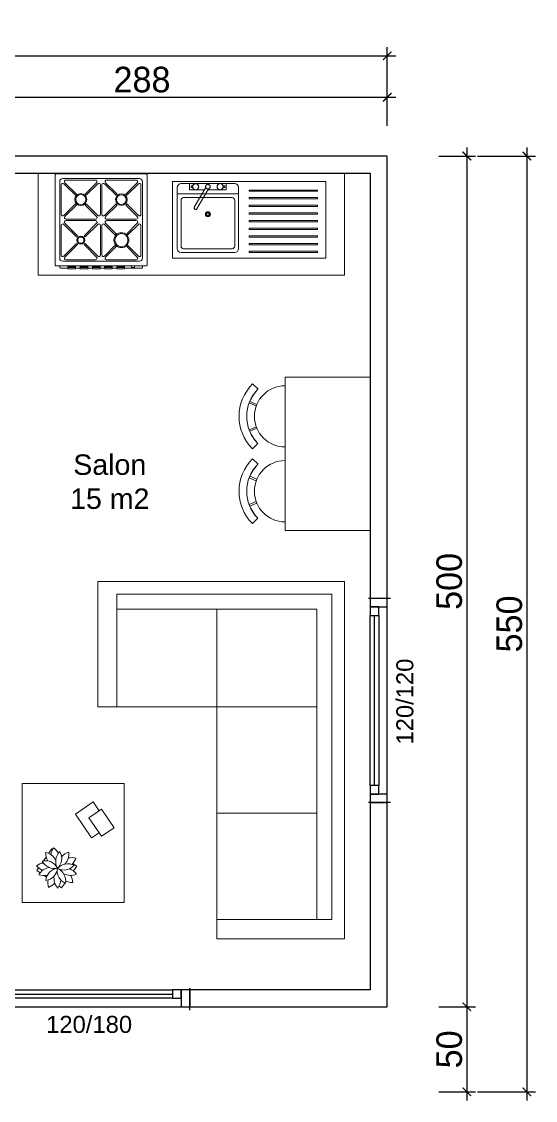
# Model space of a CAD drawing. Header units: inches. Extents: x 321 to 21697, y 7 to 6462.
# Drawn here: x 1769 to 2071, y 4129 to 4763 of the extents above; entities that cross this region are included whole.
import ezdxf

# ---------------------------------------------------------------- set-up
doc = ezdxf.new("R2010")
doc.units = ezdxf.units.IN
doc.header["$MEASUREMENT"] = 0
doc.layers.add('Pencere', color=141, linetype='Continuous')
doc.layers.add('tefris', color=8, linetype='Continuous', lineweight=5)
doc.styles.add('DIŞ ÖLÇÜ', font='FRAMDCN.TTF', dxfattribs={"height": 15})
doc.styles.get("Standard").update_dxf_attribs({"font": 'arial.ttf'})
doc.dimstyles.new('DIŞ ÖLÇÜ', dxfattribs={"dimscale": 0.5, "dimtxt": 15, "dimasz": 10, "dimexe": 10, "dimexo": 10, "dimgap": 5, "dimtad": 1, "dimdec": 0, "dimtxsty": 'DIŞ ÖLÇÜ', "dimblk": 'ARCHTICK', "dimcen": 2.5, "dimdle": 10, "dimadec": 0, "dimazin": 0, "dimtfac": 1, "dimtdec": 0, "dimtix": 1, "dimtmove": 0, "dimatfit": 3, "dimldrblk": 'ARCHTICK', "dimfxl": 60, "dimfxlon": 1, "dimlwd": -1, "dimlwe": -1, "dimarcsym": 0})

# ---------------------------------------------------------------- blocks, each defined once
blk = doc.blocks.new('saksı masa')
at = {"lineweight": 0, "elevation": 51.05}
for points in [[(42694.75, -80314.18), (42694.75, -80310.89), (42697.47, -80310.89)], [(42704.69, -80310.89), (42705.39, -80310.89)], [(42707.48, -80310.89), (42707.68, -80310.89)], [(42711.37, -80310.89), (42711.83, -80310.89), (42711.83, -80314.14)], [(42694.75, -80321.82), (42694.75, -80321.17)], [(42711.83, -80316.55), (42711.83, -80319.15)], [(42711.83, -80319.94), (42711.83, -80320.88)], [(42696.49, -80325.76), (42694.75, -80325.76), (42694.75, -80322.39)], [(42706.79, -80325.76), (42705.15, -80325.76)], [(42711.83, -80323.95), (42711.83, -80325.76), (42709.54, -80325.76)]]:
    blk.add_lwpolyline(points, dxfattribs=at)
at = {"linetype": 'ByBlock', "lineweight": 0}
for centre, radius, start, end in [((42704.6, -80309.85, 51.05), 7.21, 160.75243, 194.49137), ((42693.42, -80318.19, 51.05), 11.57, 46.64859, 67.78949), ((42709.49, -80312.53, 51.05), 8.58, 139.39871, 188.8676), ((42710.08, -80316.48, 51.05), 7.29, 111.75273, 192.95532), ((42695.53, -80312.53, 51.05), 9.31, 6.50685, 36.8699), ((42699.57, -80310.97, 51.05), 7.91, 295.48413, 9.22392), ((42711.33, -80317.1, 51.05), 7.21, 88.75243, 122.49137), ((42699.95, -80309.05, 51.05), 11.57, 334.64859, 355.78948), ((42695.37, -80323.47, 51.05), 9.31, 78.50685, 108.8699), ((42699.68, -80310.19, 51.05), 8.58, 211.3987, 260.8676), ((42703.62, -80310.85, 51.05), 7.29, 183.75273, 264.95532), ((42695.13, -80319.14, 51.05), 7.91, 7.48413, 81.22392), ((42710.3, -80322.58, 51.05), 8.58, 67.3987, 116.8676), ((42705.99, -80309.31, 51.05), 9.31, 294.50685, 324.8699), ((42700.09, -80327.22, 51.05), 11.57, 118.64859, 139.78948), ((42695.62, -80314.01, 51.05), 7.21, 232.75243, 266.49137), ((42701.53, -80325.89, 51.05), 7.91, 79.48413, 153.22392), ((42696.27, -80315.26, 51.05), 7.29, 255.75273, 336.95532), ((42709.93, -80321.89, 51.05), 7.91, 151.48413, 225.22392), ((42706.73, -80324.36, 51.05), 7.29, 39.75273, 120.95532), ((42708.71, -80312.67, 51.05), 7.91, 223.48413, 297.22392), ((42698.19, -80323.61, 51.05), 7.29, 327.75273, 48.95532), ((42700.99, -80326.46, 51.05), 8.58, 355.3987, 44.8676), ((42706.52, -80325.75, 51.05), 7.21, 16.75243, 50.49137), ((42705.72, -80327, 51.05), 9.31, 150.50685, 180.8699), ((42694.42, -80318.8, 51.05), 8.58, 283.3987, 332.8676), ((42710.75, -80323.67, 51.05), 11.57, 190.64859, 211.78949), ((42696.81, -80323.84, 51.05), 7.21, 304.75243, 338.49137), ((42712.28, -80318.25, 51.05), 9.31, 222.50685, 252.8699), ((42710.66, -80312.44, 51.05), 11.57, 262.64859, 283.78949)]:
    blk.add_arc(centre, radius, start, end, dxfattribs=at)
blk = doc.blocks.new('_ArchTick')
at = {"color": 0, "linetype": 'ByBlock', "const_width": 0.15}
blk.add_lwpolyline([(-0.5, -0.5), (0.5, 0.5)], dxfattribs=at)
blk = doc.blocks.new('*D491')
at = {"color": 0, "transparency": 16777216}
for p, q in [((2030.28, 4688.89), (2030.28, 4178.89)), ((2013.82, 4683.89), (2035.28, 4683.89)), ((2013.82, 4183.89), (2035.28, 4183.89))]:
    blk.add_line(p, q, dxfattribs=at)
at = {"layer": 'Defpoints', "color": 0, "transparency": 16777216}
for p in [(2008.82, 4683.89), (2008.82, 4183.89), (2030.28, 4183.89)]:
    blk.add_point(p, dxfattribs=at)
at = {"color": 0, "transparency": 16777216, "xscale": 5, "yscale": 5, "zscale": 5}
for p, rotation in [((2030.28, 4683.89), 90), ((2030.28, 4183.89), 270)]:
    blk.add_blockref('_ArchTick', p, dxfattribs=dict(at, rotation=rotation))
at = {"color": 0, "transparency": 16777216, "insert": (2020.01, 4433.89), "char_height": 15, "attachment_point": 5, "rotation": 90, "style": 'DIŞ ÖLÇÜ'}
blk.add_mtext('500', dxfattribs=at)
blk = doc.blocks.new('*D498')
at = {"color": 0, "transparency": 16777216}
for p, q in [((1228.55, 4742.77), (1988.55, 4742.77)), ((1233.55, 4719.83), (1233.55, 4747.77)), ((1983.55, 4719.83), (1983.55, 4747.77))]:
    blk.add_line(p, q, dxfattribs=at)
at = {"layer": 'Defpoints', "color": 0, "transparency": 16777216}
for p in [(1983.55, 4742.77), (1233.55, 4714.83), (1983.55, 4714.83)]:
    blk.add_point(p, dxfattribs=at)
at = {"color": 0, "transparency": 16777216, "xscale": 5, "yscale": 5, "zscale": 5, "rotation": 180}
blk.add_blockref('_ArchTick', (1233.55, 4742.77), dxfattribs=at)
at = {"color": 0, "transparency": 16777216, "xscale": 5, "yscale": 5, "zscale": 5}
blk.add_blockref('_ArchTick', (1983.55, 4742.77), dxfattribs=at)
at = {"color": 0, "transparency": 16777216, "insert": (1608.55, 4753.04), "char_height": 15, "attachment_point": 5, "style": 'DIŞ ÖLÇÜ'}
blk.add_mtext('750', dxfattribs=at)
blk = doc.blocks.new('*D502')
at = {"color": 0, "transparency": 16777216}
for p, q in [((1695.55, 4701.57), (1695.55, 4723.45)), ((1983.55, 4701.57), (1983.55, 4723.45)), ((1690.55, 4718.45), (1988.55, 4718.45))]:
    blk.add_line(p, q, dxfattribs=at)
at = {"layer": 'Defpoints', "color": 0, "transparency": 16777216}
for p in [(1983.55, 4718.45), (1695.55, 4696.57), (1983.55, 4696.57)]:
    blk.add_point(p, dxfattribs=at)
at = {"color": 0, "transparency": 16777216, "xscale": 5, "yscale": 5, "zscale": 5, "rotation": 180}
blk.add_blockref('_ArchTick', (1695.55, 4718.45), dxfattribs=at)
at = {"color": 0, "transparency": 16777216, "xscale": 5, "yscale": 5, "zscale": 5}
blk.add_blockref('_ArchTick', (1983.55, 4718.45), dxfattribs=at)
at = {"color": 0, "transparency": 16777216, "insert": (1839.55, 4728.72), "char_height": 15, "attachment_point": 5, "style": 'DIŞ ÖLÇÜ'}
blk.add_mtext('288', dxfattribs=at)
blk = doc.blocks.new('*D503')
at = {"color": 0, "transparency": 16777216}
for p, q in [((2030.28, 4188.89), (2030.28, 4128.89)), ((2013.82, 4183.89), (2035.28, 4183.89)), ((2013.82, 4133.89), (2035.28, 4133.89))]:
    blk.add_line(p, q, dxfattribs=at)
at = {"layer": 'Defpoints', "color": 0, "transparency": 16777216}
for p in [(2008.82, 4183.89), (2008.82, 4133.89), (2030.28, 4133.89)]:
    blk.add_point(p, dxfattribs=at)
at = {"color": 0, "transparency": 16777216, "xscale": 5, "yscale": 5, "zscale": 5}
for p, rotation in [((2030.28, 4183.89), 90), ((2030.28, 4133.89), 270)]:
    blk.add_blockref('_ArchTick', p, dxfattribs=dict(at, rotation=rotation))
at = {"color": 0, "transparency": 16777216, "insert": (2020.01, 4158.89), "char_height": 15, "attachment_point": 5, "rotation": 90, "style": 'DIŞ ÖLÇÜ'}
blk.add_mtext('50', dxfattribs=at)
blk = doc.blocks.new('*D504')
at = {"color": 0, "transparency": 16777216}
for p, q in [((2065.54, 4688.89), (2065.54, 4128.89)), ((2036.53, 4683.89), (2070.54, 4683.89)), ((2036.53, 4133.89), (2070.54, 4133.89))]:
    blk.add_line(p, q, dxfattribs=at)
at = {"layer": 'Defpoints', "color": 0, "transparency": 16777216}
for p in [(2031.53, 4683.89), (2031.53, 4133.89), (2065.54, 4133.89)]:
    blk.add_point(p, dxfattribs=at)
at = {"color": 0, "transparency": 16777216, "xscale": 5, "yscale": 5, "zscale": 5}
for p, rotation in [((2065.54, 4683.89), 90), ((2065.54, 4133.89), 270)]:
    blk.add_blockref('_ArchTick', p, dxfattribs=dict(at, rotation=rotation))
at = {"color": 0, "transparency": 16777216, "insert": (2055.27, 4408.89), "char_height": 15, "attachment_point": 5, "rotation": 90, "style": 'DIŞ ÖLÇÜ'}
blk.add_mtext('550', dxfattribs=at)
blk = doc.blocks.new('UKK')
blk.add_wipeout([(48038.49, 13079.99), (48025.49, 13079.99), (48025.49, 12959.99), (48038.49, 12959.99)])
for p, q in [((48038.49, 13079.99), (48025.49, 13079.99)), ((48038.49, 12959.99), (48025.49, 12959.99))]:
    blk.add_line(p, q)
at = {"layer": 'Pencere'}
for p, q in [((48036.49, 12964.99), (48036.49, 13074.99)), ((48026.49, 12969.99), (48026.49, 13069.99)), ((48028.99, 12969.99), (48028.99, 13069.99)), ((48031.49, 13069.99), (48031.49, 12969.99))]:
    blk.add_line(p, q, dxfattribs=at)
for points in [[(48036.49, 13074.99), (48036.49, 13079.99), (48026.49, 13079.99), (48026.49, 13074.99), (48036.49, 13074.99)], [(48026.49, 13069.99), (48031.49, 13069.99), (48031.49, 13074.99), (48026.49, 13074.99), (48026.49, 13069.99)], [(48026.49, 12964.99), (48031.49, 12964.99), (48031.49, 12969.99), (48026.49, 12969.99), (48026.49, 12964.99)], [(48036.49, 12959.99), (48036.49, 12964.99), (48026.49, 12964.99), (48026.49, 12959.99), (48036.49, 12959.99)]]:
    blk.add_lwpolyline(points, dxfattribs=at)

msp = doc.modelspace()

# ---------------------------------------------------------------- linework, layer by layer
at = {"lineweight": 25}
for p, q in [((1983.55, 4683.89), (1627.05, 4683.89)), ((1983.55, 4423.89), (1983.55, 4683.89)), ((1698.55, 4673.89), (1973.55, 4673.89)), ((1973.55, 4673.89), (1973.55, 4423.89)), ((1973.55, 4423.89), (1983.55, 4423.89)), ((1983.55, 4303.89), (1973.55, 4303.89)), ((1973.55, 4303.89), (1973.55, 4193.89)), ((1983.55, 4183.89), (1983.55, 4303.89)), ((1973.55, 4193.89), (1867.55, 4193.89)), ((1867.55, 4193.89), (1867.55, 4183.89)), ((1867.55, 4183.89), (1983.55, 4183.89))]:
    msp.add_line(p, q, dxfattribs=at)
at = {"layer": 'tefris'}
for p, q in [((1789, 4673.35), (1788.55, 4672.9)), ((1788.55, 4672.9), (1788.55, 4619.8)), ((1789, 4673.35), (1842.1, 4673.35)), ((1842.1, 4673.35), (1842.55, 4672.9)), ((1842.55, 4672.9), (1842.55, 4619.8)), ((1791.25, 4668.85), (1791.25, 4623.85)), ((1792.15, 4666.94), (1792.15, 4649.61)), ((1793.05, 4670.65), (1838.05, 4670.65)), ((1793.69, 4667.58), (1800.45, 4660.82)), ((1794.33, 4668.21), (1801.08, 4661.46)), ((1794.96, 4669.75), (1812.29, 4669.75)), ((1812.93, 4668.21), (1806.17, 4661.46)), ((1813.57, 4667.58), (1806.81, 4660.82)), ((1815.1, 4666.94), (1815.1, 4649.61)), ((1816, 4666.94), (1816, 4649.61)), ((1824.3, 4660.82), (1817.54, 4667.58)), ((1824.93, 4661.46), (1818.18, 4668.21)), ((1818.81, 4669.75), (1836.14, 4669.75)), ((1830.02, 4661.46), (1836.78, 4668.21)), ((1830.66, 4660.82), (1837.42, 4667.58)), ((1838.95, 4666.94), (1838.95, 4649.61)), ((1839.85, 4668.85), (1839.85, 4623.85)), ((1857.55, 4623.85), (1857.55, 4668.85)), ((1857.55, 4668.85), (1947.55, 4668.85)), ((1894, 4667.66), (1862.5, 4667.66)), ((1867.45, 4667.66), (1867.45, 4664.06)), ((1889.05, 4667.66), (1867.45, 4667.66)), ((1868.35, 4666.31), (1868.35, 4665.41)), ((1869.36, 4666.31), (1868.35, 4666.31)), ((1887.15, 4666.31), (1888.15, 4666.31)), ((1888.15, 4666.31), (1888.15, 4665.41)), ((1889.05, 4664.06), (1889.05, 4667.66)), ((1947.55, 4668.85), (1947.55, 4667.95)), ((1947.55, 4668.85), (1947.55, 4623.85)), ((1801.08, 4661.46), (1800.45, 4660.82)), ((1806.17, 4661.46), (1806.81, 4660.82)), ((1824.3, 4660.82), (1824.93, 4661.46)), ((1830.66, 4660.82), (1830.02, 4661.46)), ((1860.25, 4665.41), (1860.25, 4629.41)), ((1896.25, 4661.66), (1860.25, 4661.66)), ((1867.45, 4664.06), (1876.18, 4664.06)), ((1868.35, 4665.41), (1869.36, 4665.41)), ((1870.27, 4653.84), (1876.96, 4665.42)), ((1878.52, 4664.52), (1871.83, 4652.94)), ((1878.26, 4664.06), (1889.05, 4664.06)), ((1888.15, 4665.41), (1887.15, 4665.41)), ((1896.25, 4629.41), (1896.25, 4665.41)), ((1902.51, 4663.16), (1902.51, 4663.91)), ((1902.51, 4663.91), (1942.68, 4663.91)), ((1942.68, 4663.16), (1902.51, 4663.16)), ((1942.68, 4663.91), (1942.68, 4663.16)), ((1800.45, 4655.73), (1793.69, 4648.97)), ((1801.08, 4655.09), (1794.33, 4648.34)), ((1800.45, 4655.73), (1801.08, 4655.09)), ((1806.81, 4655.73), (1806.17, 4655.09)), ((1806.17, 4655.09), (1812.93, 4648.34)), ((1806.81, 4655.73), (1813.57, 4648.97)), ((1817.54, 4648.97), (1824.3, 4655.73)), ((1818.18, 4648.34), (1824.93, 4655.09)), ((1824.93, 4655.09), (1824.3, 4655.73)), ((1830.02, 4655.09), (1830.66, 4655.73)), ((1836.78, 4648.34), (1830.02, 4655.09)), ((1837.42, 4648.97), (1830.66, 4655.73)), ((1862.5, 4657.91), (1862.5, 4630.91)), ((1892.5, 4659.41), (1864, 4659.41)), ((1894, 4630.91), (1894, 4657.91)), ((1902.51, 4658.66), (1902.51, 4659.41)), ((1902.51, 4659.41), (1942.68, 4659.41)), ((1942.68, 4658.66), (1902.51, 4658.66)), ((1902.51, 4654.16), (1902.51, 4654.91)), ((1902.51, 4654.91), (1942.68, 4654.91)), ((1942.68, 4654.16), (1902.51, 4654.16)), ((1942.68, 4659.41), (1942.68, 4658.66)), ((1942.68, 4654.91), (1942.68, 4654.16)), ((1902.51, 4649.66), (1902.51, 4650.41)), ((1902.51, 4650.41), (1942.68, 4650.41)), ((1942.68, 4649.66), (1902.51, 4649.66)), ((1942.68, 4650.41), (1942.68, 4649.66)), ((1792.15, 4643.09), (1792.15, 4625.76)), ((1793.69, 4643.73), (1801.08, 4636.34)), ((1794.33, 4644.36), (1801.72, 4636.97)), ((1794.96, 4646.8), (1812.29, 4646.8)), ((1794.96, 4645.9), (1812.29, 4645.9)), ((1805.54, 4636.97), (1812.93, 4644.36)), ((1806.17, 4636.34), (1813.57, 4643.73)), ((1815.1, 4643.09), (1815.1, 4625.76)), ((1816, 4643.09), (1816, 4625.76)), ((1817.54, 4643.73), (1823.66, 4637.61)), ((1818.18, 4644.36), (1824.3, 4638.24)), ((1818.81, 4646.8), (1836.14, 4646.8)), ((1818.81, 4645.9), (1836.14, 4645.9)), ((1830.66, 4638.24), (1836.78, 4644.36)), ((1831.3, 4637.61), (1837.42, 4643.73)), ((1838.95, 4643.09), (1838.95, 4625.76)), ((1902.51, 4645.16), (1902.51, 4645.91)), ((1902.51, 4645.91), (1942.68, 4645.91)), ((1942.68, 4645.16), (1902.51, 4645.16)), ((1902.51, 4640.66), (1902.51, 4641.41)), ((1902.51, 4641.41), (1942.68, 4641.41)), ((1942.68, 4645.91), (1942.68, 4645.16)), ((1942.68, 4641.41), (1942.68, 4640.66)), ((1801.08, 4636.34), (1801.72, 4636.97)), ((1805.54, 4636.97), (1806.17, 4636.34)), ((1823.66, 4637.61), (1824.3, 4638.24)), ((1830.66, 4638.24), (1831.3, 4637.61)), ((1942.68, 4640.66), (1902.51, 4640.66)), ((1902.51, 4636.16), (1902.51, 4636.91)), ((1902.51, 4636.91), (1942.68, 4636.91)), ((1942.68, 4636.16), (1902.51, 4636.16)), ((1942.68, 4636.91), (1942.68, 4636.16)), ((1793.69, 4625.12), (1801.08, 4632.52)), ((1794.33, 4624.49), (1801.72, 4631.88)), ((1801.08, 4632.52), (1801.72, 4631.88)), ((1805.54, 4631.88), (1806.17, 4632.52)), ((1805.54, 4631.88), (1812.93, 4624.49)), ((1806.17, 4632.52), (1813.57, 4625.12)), ((1817.54, 4625.12), (1823.66, 4631.24)), ((1818.18, 4624.49), (1824.3, 4630.61)), ((1823.66, 4631.24), (1824.3, 4630.61)), ((1830.66, 4630.61), (1831.3, 4631.24)), ((1830.66, 4630.61), (1836.78, 4624.49)), ((1831.3, 4631.24), (1837.42, 4625.12)), ((1864, 4629.41), (1892.5, 4629.41)), ((1902.51, 4631.66), (1902.51, 4632.41)), ((1902.51, 4632.41), (1942.68, 4632.41)), ((1942.68, 4631.66), (1902.51, 4631.66)), ((1942.68, 4632.41), (1942.68, 4631.66)), ((1793.05, 4622.05), (1838.05, 4622.05)), ((1794.96, 4622.95), (1812.29, 4622.95)), ((1818.81, 4622.95), (1836.14, 4622.95)), ((1857.55, 4623.85), (1858.45, 4623.85)), ((1947.55, 4623.85), (1857.55, 4623.85)), ((1862.5, 4627.16), (1894, 4627.16)), ((1902.51, 4627.16), (1902.51, 4627.91)), ((1902.51, 4627.91), (1942.68, 4627.91)), ((1942.68, 4627.16), (1902.51, 4627.16)), ((1942.68, 4627.91), (1942.68, 4627.16)), ((1789, 4619.35), (1788.55, 4619.8)), ((1789, 4619.35), (1842.1, 4619.35)), ((1791.25, 4619.35), (1791.25, 4618.37)), ((1791.25, 4618.37), (1791.7, 4617.92)), ((1791.7, 4617.92), (1796.03, 4617.92)), ((1796.03, 4619.35), (1796.03, 4617.55)), ((1796.03, 4618.9), (1800.53, 4618.9)), ((1796.03, 4618.45), (1800.53, 4618.45)), ((1796.03, 4617.55), (1800.53, 4617.55)), ((1800.53, 4619.35), (1800.53, 4617.55)), ((1800.53, 4617.92), (1803.23, 4617.92)), ((1803.23, 4619.35), (1803.23, 4617.55)), ((1803.23, 4618.9), (1807.73, 4618.9)), ((1803.23, 4618.45), (1807.73, 4618.45)), ((1803.23, 4617.55), (1807.73, 4617.55)), ((1807.73, 4619.35), (1807.73, 4617.55)), ((1807.73, 4617.92), (1810.43, 4617.92)), ((1810.43, 4619.35), (1810.43, 4617.55)), ((1810.43, 4618.9), (1814.93, 4618.9)), ((1810.43, 4618.45), (1814.93, 4618.45)), ((1810.43, 4617.55), (1814.93, 4617.55)), ((1814.93, 4619.35), (1814.93, 4617.55)), ((1814.93, 4617.92), (1817.63, 4617.92)), ((1817.63, 4619.35), (1817.63, 4617.55)), ((1817.63, 4618.9), (1822.13, 4618.9)), ((1817.63, 4618.45), (1822.13, 4618.45)), ((1817.63, 4617.55), (1822.13, 4617.55)), ((1822.13, 4619.35), (1822.13, 4617.55)), ((1822.13, 4617.92), (1824.83, 4617.92)), ((1824.83, 4619.35), (1824.83, 4617.55)), ((1824.83, 4618.9), (1829.33, 4618.9)), ((1824.83, 4618.45), (1829.33, 4618.45)), ((1824.83, 4617.55), (1829.33, 4617.55)), ((1829.33, 4619.35), (1829.33, 4617.55)), ((1829.33, 4617.92), (1839.4, 4617.92)), ((1833.38, 4619.35), (1833.38, 4618.37)), ((1833.38, 4618.37), (1835.18, 4618.37)), ((1835.18, 4619.35), (1835.18, 4618.37)), ((1839.4, 4617.92), (1839.85, 4618.37)), ((1839.85, 4619.35), (1839.85, 4618.37)), ((1842.55, 4619.8), (1842.1, 4619.35)), ((1907.67, 4546.83), (1904.49, 4550.01)), ((1907.67, 4546.83), (1904.49, 4550.01)), ((1907.67, 4546.83), (1904.49, 4550.01)), ((1906.97, 4537.9), (1902.83, 4539.65)), ((1906.97, 4537.9), (1902.83, 4539.65)), ((1906.97, 4537.9), (1902.83, 4539.65)), ((1906.64, 4537.06), (1902.5, 4538.82)), ((1906.62, 4524.77), (1902.47, 4523.03)), ((1902.8, 4522.2), (1906.95, 4523.94)), ((1902.8, 4522.2), (1906.95, 4523.94)), ((1906.95, 4523.94), (1902.8, 4522.2)), ((1904.43, 4511.83), (1907.62, 4515.01)), ((1904.43, 4511.83), (1907.62, 4515.01)), ((1907.62, 4515.01), (1904.43, 4511.83)), ((1907.67, 4502.83), (1904.49, 4506.01)), ((1907.67, 4502.83), (1904.49, 4506.01)), ((1907.67, 4502.83), (1904.49, 4506.01)), ((1906.97, 4493.9), (1902.83, 4495.65)), ((1906.97, 4493.9), (1902.83, 4495.65)), ((1906.97, 4493.9), (1902.83, 4495.65)), ((1906.64, 4493.06), (1902.5, 4494.82)), ((1906.62, 4480.77), (1902.47, 4479.03)), ((1902.8, 4478.2), (1906.95, 4479.94)), ((1902.8, 4478.2), (1906.95, 4479.94)), ((1906.95, 4479.94), (1902.8, 4478.2)), ((1904.43, 4467.83), (1907.62, 4471.01)), ((1904.43, 4467.83), (1907.62, 4471.01)), ((1907.62, 4471.01), (1904.43, 4467.83)), ((1883.55, 4433.89), (1813.55, 4433.89)), ((1813.55, 4360.14), (1813.55, 4433.89)), ((1824.8, 4360.14), (1824.8, 4426.39)), ((1951.05, 4426.39), (1824.8, 4426.39)), ((1942.3, 4417.64), (1824.8, 4417.64)), ((1824.8, 4360.14), (1813.55, 4360.14)), ((1883.55, 4360.14), (1824.8, 4360.14))]:
    msp.add_line(p, q, dxfattribs=at)
at = {"layer": 'tefris', "linetype": 'Continuous'}
for p, q in [((1951.05, 4426.39), (1951.05, 4235.14)), ((1942.3, 4417.64), (1942.3, 4235.14)), ((1942.3, 4360.14), (1883.55, 4360.14)), ((1942.3, 4297.64), (1883.55, 4297.64)), ((1951.05, 4235.14), (1883.55, 4235.14))]:
    msp.add_line(p, q, dxfattribs=at)
at = {"layer": 'tefris'}
for points in [[(1778.55, 4613.89), (1958.55, 4613.89), (1958.55, 4673.89), (1778.55, 4673.89)], [(1923.55, 4463.89), (1973.55, 4463.89), (1973.55, 4553.89), (1923.55, 4553.89)], [(1769.18, 4315.14), (1769.18, 4245.14), (1829.18, 4245.14), (1829.18, 4315.14)]]:
    msp.add_lwpolyline(points, close=True, dxfattribs=at)
msp.add_lwpolyline([(1878.25, 4667.21), (1878.52, 4667.18), (1878.78, 4667.1), (1879.01, 4666.98), (1879.21, 4666.81), (1879.38, 4666.61), (1879.5, 4666.38), (1879.58, 4666.12), (1879.6, 4665.86), (1879.58, 4665.6), (1879.5, 4665.35), (1879.38, 4665.11), (1879.21, 4664.9), (1879, 4664.74), (1878.77, 4664.61), (1878.52, 4664.54), (1878.25, 4664.51), (1877.99, 4664.54), (1877.74, 4664.61), (1877.51, 4664.74), (1877.3, 4664.91), (1877.13, 4665.11), (1877.01, 4665.34), (1876.93, 4665.61), (1876.9, 4665.86), (1876.93, 4666.13), (1877.01, 4666.38), (1877.13, 4666.61), (1877.3, 4666.82), (1877.51, 4666.98), (1877.75, 4667.11), (1877.99, 4667.18), (1878.25, 4667.21), (1877.99, 4667.18), (1877.75, 4667.11), (1877.51, 4666.98), (1877.3, 4666.82), (1877.13, 4666.61), (1877.01, 4666.38), (1876.93, 4666.13), (1876.9, 4665.86), (1876.93, 4665.61), (1876.98, 4665.45), (1876.96, 4665.42), (1870.27, 4653.84), (1870.18, 4653.62), (1870.15, 4653.39), (1870.18, 4653.16), (1870.27, 4652.94), (1870.42, 4652.75), (1870.6, 4652.61), (1870.82, 4652.52), (1871.05, 4652.49), (1871.29, 4652.52), (1871.5, 4652.61), (1871.69, 4652.75), (1871.83, 4652.94), (1878.52, 4664.52), (1878.26, 4664.06), (1889.05, 4664.06), (1889.05, 4667.66), (1867.45, 4667.66), (1867.45, 4664.06), (1876.17, 4664.06), (1871.05, 4664.06), (1871.37, 4664.09), (1871.67, 4664.17), (1871.95, 4664.3), (1872.21, 4664.48), (1872.42, 4664.69), (1872.61, 4664.96), (1872.75, 4665.25), (1872.83, 4665.55), (1872.85, 4665.86), (1872.83, 4666.17), (1872.74, 4666.48), (1872.61, 4666.77), (1872.43, 4667.02), (1872.23, 4667.23), (1871.96, 4667.42), (1871.68, 4667.55), (1871.37, 4667.63), (1871.06, 4667.66), (1870.74, 4667.63), (1870.44, 4667.55), (1870.15, 4667.42), (1869.9, 4667.24), (1869.68, 4667.02), (1869.49, 4666.76), (1869.36, 4666.47), (1869.31, 4666.31), (1868.35, 4666.31), (1868.35, 4665.41), (1869.31, 4665.41), (1869.32, 4665.41), (1869.28, 4665.55), (1869.25, 4665.86), (1869.28, 4666.17), (1869.36, 4666.47), (1869.32, 4666.31), (1869.31, 4666.31), (1869.32, 4666.31), (1869.31, 4666.31), (1869.28, 4666.17), (1869.25, 4665.86), (1869.28, 4665.55), (1869.32, 4665.41), (1869.36, 4665.24), (1869.5, 4664.95), (1869.67, 4664.7), (1869.91, 4664.47), (1870.17, 4664.29), (1870.44, 4664.17), (1870.74, 4664.09), (1871.05, 4664.06), (1867.45, 4664.06), (1867.45, 4667.66), (1885.45, 4667.66), (1885.14, 4667.63), (1884.83, 4667.55), (1884.55, 4667.42), (1884.3, 4667.24), (1884.07, 4667.02), (1883.92, 4666.8), (1883.77, 4666.5), (1883.68, 4666.17), (1883.65, 4665.86), (1883.68, 4665.55), (1883.76, 4665.24), (1883.89, 4664.96), (1884.07, 4664.7), (1884.3, 4664.48), (1884.56, 4664.3), (1884.84, 4664.17), (1885.14, 4664.09), (1885.45, 4664.06), (1885.76, 4664.09), (1886.09, 4664.18), (1886.37, 4664.31), (1886.62, 4664.49), (1886.84, 4664.72), (1887.01, 4664.95), (1887.14, 4665.23), (1887.2, 4665.41), (1888.15, 4665.41), (1888.15, 4666.31), (1887.2, 4666.31), (1887.14, 4666.48), (1887.01, 4666.76), (1886.83, 4667.01), (1886.61, 4667.24), (1886.35, 4667.42), (1886.08, 4667.55), (1885.75, 4667.64), (1885.45, 4667.66), (1885.75, 4667.64), (1886.08, 4667.55), (1886.35, 4667.42), (1886.61, 4667.24), (1886.83, 4667.01), (1887.01, 4666.76), (1887.2, 4666.31), (1887.25, 4665.86), (1887.23, 4665.56), (1887.19, 4665.41), (1887.2, 4665.41)], dxfattribs=at)
at = {"layer": 'tefris', "linetype": 'Continuous'}
msp.add_lwpolyline([(1883.55, 4433.89), (1958.55, 4433.89), (1958.55, 4223.89), (1883.55, 4223.89), (1883.55, 4417.64)], dxfattribs=at)
at = {"layer": 'tefris', "lineweight": 0}
msp.add_lwpolyline([(1814.34, 4286.19), (1809.94, 4283.2), (1800.46, 4297.17), (1810.94, 4304.28), (1814.42, 4299.16)], dxfattribs=at)
msp.add_lwpolyline([(1808.34, 4295.03), (1815.74, 4300.06), (1823.13, 4289.17), (1815.73, 4284.15)], close=True, dxfattribs=at)
at = {"layer": 'tefris'}
for centre, radius in [((1871.05, 4665.86), 1.8), ((1878.25, 4665.86), 1.35), ((1885.45, 4665.86), 1.8), ((1803.63, 4658.28), 3.5), ((1803.63, 4658.28), 2.96), ((1827.48, 4658.28), 3.39), ((1827.48, 4658.28), 2.85), ((1878.25, 4649.66), 1.5), ((1877.02, 4649.66), 0.176), ((1877.38, 4650.53), 0.176), ((1877.38, 4648.78), 0.176), ((1878.25, 4649.66), 0.992), ((1878.25, 4649.66), 0.75), ((1878.25, 4650.91), 0.176), ((1878.25, 4648.42), 0.176), ((1879.1, 4650.52), 0.176), ((1879.13, 4648.81), 0.176), ((1879.49, 4649.66), 0.176), ((1803.63, 4634.43), 2.37), ((1803.63, 4634.43), 1.83), ((1827.48, 4634.43), 4.39), ((1827.48, 4634.43), 3.85)]:
    msp.add_circle(centre, radius, dxfattribs=at)
for centre, radius, start, end in [((1793.05, 4668.85), 1.8, 90, 180), ((1793.05, 4666.94), 0.9, 45, 180), ((1794.96, 4668.85), 0.9, 90, 225), ((1812.29, 4668.85), 0.9, 315, 90), ((1814.2, 4666.94), 0.9, 0, 135), ((1816.9, 4666.94), 0.9, 45, 180), ((1818.81, 4668.85), 0.9, 90, 225), ((1836.14, 4668.85), 0.9, 315, 90), ((1838.05, 4666.94), 0.9, 0, 135), ((1838.05, 4668.85), 1.8, 0, 90), ((1862.5, 4665.41), 2.25, 90, 180), ((1894, 4665.41), 2.25, 0, 90), ((1864, 4657.91), 1.5, 90, 180), ((1871.05, 4653.39), 0.9, 150, 330), ((1892.5, 4657.91), 1.5, 0, 90), ((1793.05, 4649.61), 0.9, 180, 315), ((1794.96, 4647.7), 0.9, 135, 270), ((1812.29, 4647.7), 0.9, 270, 45), ((1814.2, 4649.61), 0.9, 225, 0), ((1816.9, 4649.61), 0.9, 180, 315), ((1818.81, 4647.7), 0.9, 135, 270), ((1836.14, 4647.7), 0.9, 270, 45), ((1838.05, 4649.61), 0.9, 225, 0), ((1793.05, 4643.09), 0.9, 45, 180), ((1794.96, 4645), 0.9, 90, 225), ((1812.29, 4645), 0.9, 315, 90), ((1814.2, 4643.09), 0.9, 0, 135), ((1816.9, 4643.09), 0.9, 45, 180), ((1818.81, 4645), 0.9, 90, 225), ((1836.14, 4645), 0.9, 315, 90), ((1838.05, 4643.09), 0.9, 0, 135), ((1862.5, 4629.41), 2.25, 180, 270), ((1864, 4630.91), 1.5, 180, 270), ((1892.5, 4630.91), 1.5, 270, 0), ((1894, 4629.41), 2.25, 270, 0), ((1793.05, 4623.85), 1.8, 180, 270), ((1793.05, 4625.76), 0.9, 180, 315), ((1794.96, 4623.85), 0.9, 135, 270), ((1812.29, 4623.85), 0.9, 270, 45), ((1814.2, 4625.76), 0.9, 225, 0), ((1816.9, 4625.76), 0.9, 180, 315), ((1818.81, 4623.85), 0.9, 135, 270), ((1836.14, 4623.85), 0.9, 270, 45), ((1838.05, 4625.76), 0.9, 225, 0), ((1838.05, 4623.85), 1.8, 270, 0), ((1923.55, 4530.89), 27, 134.90722, 224.90722), ((1923.55, 4530.89), 27, 134.90722, 224.90722), ((1923.55, 4530.89), 27, 134.90722, 224.90722), ((1923.55, 4530.89), 22.5, 134.90722, 224.90722), ((1923.55, 4530.89), 22.5, 134.90722, 157.0831), ((1923.55, 4530.89), 22.5, 134.90722, 157.0831), ((1923.55, 4530.89), 18, 90, 270), ((1923.55, 4530.89), 22.5, 202.73134, 224.90722), ((1923.55, 4530.89), 22.5, 202.73134, 224.90722), ((1923.55, 4486.89), 27, 134.90722, 224.90722), ((1923.55, 4486.89), 27, 134.90722, 224.90722), ((1923.55, 4486.89), 27, 134.90722, 224.90722), ((1923.55, 4486.89), 22.5, 134.90722, 224.90722), ((1923.55, 4486.89), 22.5, 134.90722, 157.0831), ((1923.55, 4486.89), 22.5, 134.90722, 157.0831), ((1923.55, 4486.89), 18, 90, 270), ((1923.55, 4486.89), 22.5, 202.73134, 224.90722), ((1923.55, 4486.89), 22.5, 202.73134, 224.90722)]:
    msp.add_arc(centre, radius, start, end, dxfattribs=at)

# ---------------------------------------------------------------- block references
at = {"layer": 'tefris', "lineweight": 0, "xscale": -1.04260627938952, "yscale": 1.04260627938952, "zscale": 1.04260627938952, "rotation": 324.9279752935788}
msp.add_blockref('saksı masa', (86345.99, 47217.97, -53.22), dxfattribs=at)

# ---------------------------------------------------------------- texts
at = {"attachment_point": 1}
for s, width, insert, char_height in [('\\pxqc;Salon\\P15 m2', 66.5629, (1787.35, 4508.51), 12), ('120/180', 10, (1783.27, 4178.58), 10)]:
    msp.add_mtext_dynamic_manual_height_columns(s, width=width, gutter_width=12.5, heights=[0], dxfattribs=dict(at, insert=insert, char_height=char_height))
at = {"insert": (1988.87, 4358.28), "char_height": 10, "attachment_point": 1, "rotation": 90}
msp.add_mtext_dynamic_manual_height_columns('\\pxqc;120/120', width=10, gutter_width=12.5, heights=[0], dxfattribs=at)

# ---------------------------------------------------------------- dimensions: what is measured, and where the dimension line sits
for base, p1, p2, picture, middle in [((1983.55, 4742.77), (1233.55, 4714.83), (1983.55, 4714.83), '*D498', (1608.55, 4753.04)), ((1983.55, 4718.45), (1695.55, 4696.57), (1983.55, 4696.57), '*D502', (1839.55, 4728.72))]:
    dim = msp.add_linear_dim(base=base, p1=p1, p2=p2, dimstyle='DIŞ ÖLÇÜ')
    dim.commit()
    dim.dimension.update_dxf_attribs({"geometry": picture, "text_midpoint": middle})
for base, p1, p2, picture, middle in [((2030.28, 4183.89), (2008.82, 4683.89), (2008.82, 4183.89), '*D491', (2020.01, 4433.89)), ((2065.54, 4133.89), (2031.53, 4683.89), (2031.53, 4133.89), '*D504', (2055.27, 4408.89)), ((2030.28, 4133.89), (2008.82, 4183.89), (2008.82, 4133.89), '*D503', (2020.01, 4158.89))]:
    dim = msp.add_linear_dim(base=base, p1=p1, p2=p2, angle=90, dimstyle='DIŞ ÖLÇÜ')
    dim.commit()
    dim.dimension.update_dxf_attribs({"geometry": picture, "text_midpoint": middle})

# ---------------------------------------------------------------- next in the draw order: block references
msp.add_blockref('UKK', (-46052.94, -8656.1))
at = {"rotation": 270}
msp.add_blockref('UKK', (-11212.44, 52220.39), dxfattribs=at)

doc.saveas('drawing.dxf')
